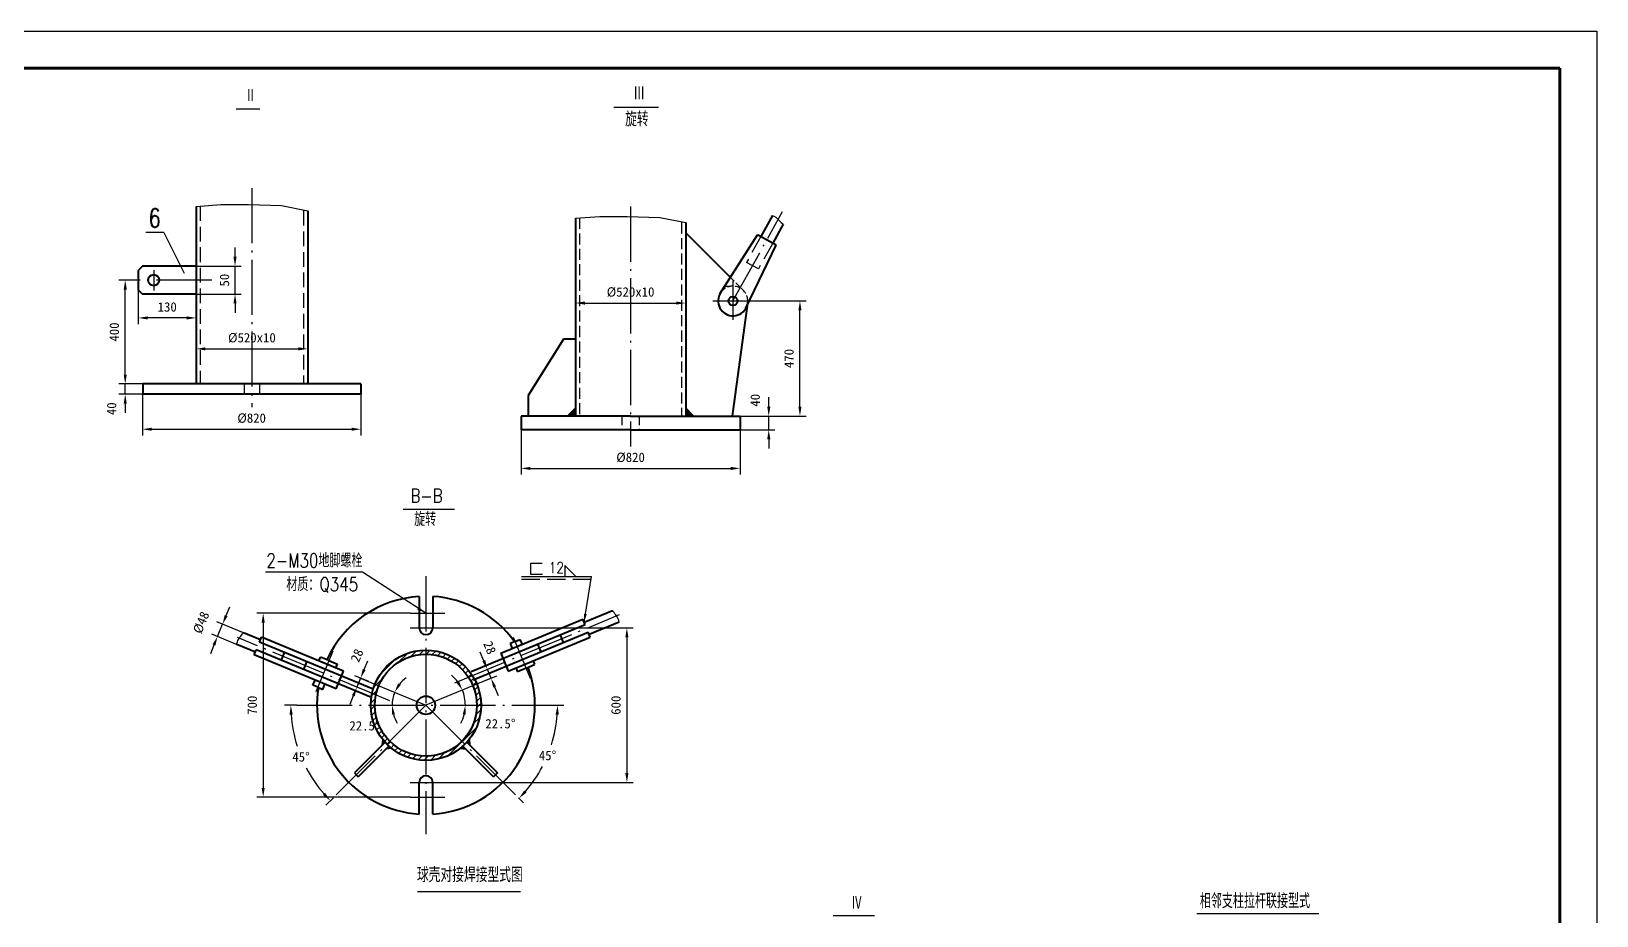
# Model space of a CAD drawing. Header units: millimetres. Extents: x 5127 to 5967, y 2001 to 2595.
# Drawn here: x 5540.8 to 5966.9, y 2354 to 2594.7 of the extents above; entities that cross this region are included whole.
import ezdxf

# ---------------------------------------------------------------- set-up
doc = ezdxf.new("R2010")
doc.units = ezdxf.units.MM
doc.linetypes.add('CENTER', pattern=[19.5, 15, -2, 0.5, -2])
doc.linetypes.add('DASHED', pattern=[7, 5, -2])
doc.layers.add('1', color=7, linetype='Continuous', lineweight=40)
for name, color, linetype in [('2', 6, 'Continuous'), ('3', 1, 'CENTER'), ('4', 2, 'DASHED'), ('6', 3, 'Continuous')]:
    doc.layers.add(name, color=color, linetype=linetype)
doc.styles.add('HZ', font='txt', dxfattribs={"width": 0.8, "height": 4, "bigfont": 'HZTXT.SHX'})
doc.dimstyles.get("Standard").update_dxf_attribs({"dimtxt": 0.18, "dimasz": 0.18, "dimexe": 0.18, "dimexo": 0.0625, "dimgap": 0.09, "dimtad": 0, "dimtih": 1, "dimtoh": 1, "dimdec": 4, "dimzin": 0, "dimdsep": 46, "dimtxsty": 'Standard', "dimcen": 0.09, "dimadec": 0, "dimazin": 0, "dimtfac": 1, "dimtdec": 4, "dimtofl": 0, "dimtmove": 0, "dimatfit": 3, "dimfxl": 0, "dimtolj": 1, "dimtzin": 0, "dimarcsym": 0})

# ---------------------------------------------------------------- blocks, each defined once
blk = doc.blocks.new('*D373')
at = {"layer": '6', "color": 0, "lineweight": -2}
for p, q in [((5741.57, 2492.52), (5741.57, 2495.07)), ((5733.76, 2489.97), (5743.27, 2489.97)), ((5741.57, 2486.22), (5741.57, 2489.97)), ((5733.76, 2486.22), (5743.27, 2486.22)), ((5741.57, 2483.67), (5741.57, 2481.12))]:
    blk.add_line(p, q, dxfattribs=at)
at = {"layer": '6', "color": 0}
for points in [[(5741.15, 2492.52), (5742, 2492.52), (5741.57, 2489.97)], [(5741.15, 2483.67), (5742, 2483.67), (5741.57, 2486.22)]]:
    blk.add_solid(points, dxfattribs=at)
at = {"layer": 'DEFPOINTS', "color": 0}
for p in [(5733.76, 2489.97), (5741.57, 2489.97), (5733.76, 2486.22)]:
    blk.add_point(p, dxfattribs=at)
at = {"layer": '6', "color": 0, "insert": (5737.89, 2494.26), "char_height": 2.55, "attachment_point": 5, "rotation": 90}
blk.add_mtext('\\A1;40', dxfattribs=at)
blk = doc.blocks.new('*D374')
at = {"layer": '6', "color": 0, "lineweight": -2}
for p, q in [((5737.84, 2521.29), (5751.76, 2521.29)), ((5750.06, 2492.52), (5750.06, 2518.74)), ((5743.27, 2489.97), (5751.76, 2489.97))]:
    blk.add_line(p, q, dxfattribs=at)
at = {"layer": '6', "color": 0}
for points in [[(5749.64, 2518.74), (5750.49, 2518.74), (5750.06, 2521.29)], [(5749.64, 2492.52), (5750.49, 2492.52), (5750.06, 2489.97)]]:
    blk.add_solid(points, dxfattribs=at)
at = {"layer": 'DEFPOINTS', "color": 0}
for p in [(5737.84, 2521.29), (5750.06, 2521.29), (5743.27, 2489.97)]:
    blk.add_point(p, dxfattribs=at)
at = {"layer": '6', "color": 0, "insert": (5747.09, 2505.63), "char_height": 2.55, "attachment_point": 5, "rotation": 90}
blk.add_mtext('\\A1;470', dxfattribs=at)
blk = doc.blocks.new('*D381')
at = {"layer": '6', "lineweight": -2}
for p, q in [((5674.15, 2486.22), (5674.15, 2474.02)), ((5733.76, 2486.22), (5733.76, 2474.02)), ((5676.7, 2475.72), (5731.21, 2475.72))]:
    blk.add_line(p, q, dxfattribs=at)
at = {"layer": '6'}
for points in [[(5676.7, 2476.14), (5676.7, 2475.29), (5674.15, 2475.72)], [(5731.21, 2476.14), (5731.21, 2475.29), (5733.76, 2475.72)]]:
    blk.add_solid(points, dxfattribs=at)
at = {"layer": 'DEFPOINTS', "color": 0}
for p in [(5674.15, 2486.22), (5733.76, 2486.22), (5733.76, 2475.72)]:
    blk.add_point(p, dxfattribs=at)
at = {"layer": '6', "color": 0, "insert": (5703.96, 2478.69), "char_height": 2.55, "attachment_point": 5}
blk.add_mtext('\\A1;%%c820', dxfattribs=at)
blk = doc.blocks.new('*D394')
at = {"layer": '6', "color": 0, "lineweight": -2}
for p, q in [((5613.15, 2411.27), (5609.77, 2411.27)), ((5623.07, 2386.08), (5621.05, 2384.06))]:
    blk.add_line(p, q, dxfattribs=at)
for start, end in [(183.9731, 197.5657), (207.6176, 221.0269)]:
    blk.add_arc((5648.26, 2411.27), 36.78, start, end, dxfattribs=at)
at = {"layer": '6', "color": 0}
for points in [[(5611.14, 2408.71), (5611.99, 2408.74), (5611.47, 2411.27)], [(5620.82, 2387.42), (5620.2, 2386.84), (5622.25, 2385.26)]]:
    blk.add_solid(points, dxfattribs=at)
at = {"layer": 'DEFPOINTS', "color": 0}
for p in [(5613.15, 2411.27), (5648.26, 2411.27), (5683.36, 2411.27), (5612.73, 2401.75), (5623.07, 2386.08)]:
    blk.add_point(p, dxfattribs=at)
at = {"layer": '6', "color": 0, "insert": (5614.27, 2397.19), "char_height": 2.55, "attachment_point": 5}
blk.add_mtext('\\A1;45%%d', dxfattribs=at)
blk = doc.blocks.new('*D396')
at = {"layer": '6', "color": 0, "lineweight": -2}
for p, q in [((5593.87, 2435.65), (5594.84, 2438.01)), ((5598.56, 2430.95), (5591.32, 2433.94)), ((5591.53, 2429.99), (5592.89, 2433.29)), ((5597.19, 2427.64), (5589.95, 2430.64)), ((5590.55, 2427.64), (5589.57, 2425.28))]:
    blk.add_line(p, q, dxfattribs=at)
at = {"layer": '6', "color": 0}
for points in [[(5593.48, 2435.81), (5594.26, 2435.49), (5592.89, 2433.29)], [(5590.16, 2427.8), (5590.94, 2427.47), (5591.53, 2429.99)]]:
    blk.add_solid(points, dxfattribs=at)
at = {"layer": 'DEFPOINTS', "color": 0}
for p in [(5592.89, 2433.29), (5598.56, 2430.95), (5597.19, 2427.64)]:
    blk.add_point(p, dxfattribs=at)
at = {"layer": '6', "color": 0, "insert": (5587.1, 2433.76), "char_height": 2.55, "attachment_point": 5, "rotation": 67.5}
blk.add_mtext('\\A1;%%C48', dxfattribs=at)
blk = doc.blocks.new('*D397')
at = {"layer": '6', "lineweight": -2}
for p, q in [((5688.96, 2520.72), (5688.96, 2522.42)), ((5691.51, 2520.72), (5716.41, 2520.72)), ((5718.96, 2520.72), (5718.96, 2522.42))]:
    blk.add_line(p, q, dxfattribs=at)
at = {"layer": '6'}
for points in [[(5691.51, 2521.14), (5691.51, 2520.29), (5688.96, 2520.72)], [(5716.41, 2521.14), (5716.41, 2520.29), (5718.96, 2520.72)]]:
    blk.add_solid(points, dxfattribs=at)
at = {"layer": 'DEFPOINTS', "color": 0}
for p in [(5688.96, 2520.72), (5718.96, 2520.72), (5718.96, 2520.72)]:
    blk.add_point(p, dxfattribs=at)
at = {"layer": '6', "color": 0, "insert": (5703.96, 2523.69), "char_height": 2.55, "attachment_point": 5}
blk.add_mtext('\\A1;%%C520x10', dxfattribs=at)
blk = doc.blocks.new('*D398')
at = {"layer": '6', "color": 0, "lineweight": -2}
for p, q in [((5663.99, 2423.39), (5663.02, 2425.75)), ((5662.77, 2420.12), (5666.54, 2421.68)), ((5665.98, 2418.61), (5664.97, 2421.03)), ((5663.77, 2417.7), (5667.55, 2419.26)), ((5666.95, 2416.25), (5667.93, 2413.9))]:
    blk.add_line(p, q, dxfattribs=at)
at = {"layer": '6', "color": 0}
for points in [[(5664.39, 2423.55), (5663.6, 2423.23), (5664.97, 2421.03)], [(5667.34, 2416.42), (5666.56, 2416.09), (5665.98, 2418.61)]]:
    blk.add_solid(points, dxfattribs=at)
at = {"layer": 'DEFPOINTS', "color": 0}
for p in [(5664.97, 2421.03), (5662.77, 2420.12), (5663.77, 2417.7)]:
    blk.add_point(p, dxfattribs=at)
at = {"layer": '6', "color": 0, "insert": (5665.63, 2426.94), "char_height": 2.55, "attachment_point": 5, "rotation": 292.5}
blk.add_mtext('\\A1;28', dxfattribs=at)
blk = doc.blocks.new('*D399')
at = {"layer": '6', "color": 0, "lineweight": -2}
for p, q in [((5653.37, 2432.31), (5704.66, 2432.31)), ((5702.96, 2429.76), (5702.96, 2392.78)), ((5653.37, 2390.23), (5704.66, 2390.23))]:
    blk.add_line(p, q, dxfattribs=at)
at = {"layer": '6', "color": 0}
for points in [[(5702.53, 2429.76), (5703.38, 2429.76), (5702.96, 2432.31)], [(5702.53, 2392.78), (5703.38, 2392.78), (5702.96, 2390.23)]]:
    blk.add_solid(points, dxfattribs=at)
at = {"layer": 'DEFPOINTS', "color": 0}
for p in [(5653.37, 2432.31), (5653.37, 2390.23), (5702.96, 2390.23)]:
    blk.add_point(p, dxfattribs=at)
at = {"layer": '6', "color": 0, "insert": (5699.98, 2411.27), "char_height": 2.55, "attachment_point": 5, "rotation": 90}
blk.add_mtext('\\A1;600', dxfattribs=at)
blk = doc.blocks.new('*D400')
at = {"layer": '6', "color": 0, "lineweight": -2}
for start, end in [(125.684, 141.592), (157.5, 180), (195.908, 211.816)]:
    blk.add_arc((5648.26, 2411.27), 9.21, start, end, dxfattribs=at)
at = {"layer": '6', "color": 0}
for points in [[(5641.4, 2416.78), (5640.67, 2417.21), (5639.74, 2414.8)], [(5638.97, 2408.69), (5639.82, 2408.8), (5639.04, 2411.27)]]:
    blk.add_solid(points, dxfattribs=at)
at = {"layer": 'DEFPOINTS', "color": 0}
for p in [(5630.2, 2418.75), (5639.36, 2413.65), (5613.15, 2411.27), (5648.26, 2411.27), (5683.36, 2411.27)]:
    blk.add_point(p, dxfattribs=at)
at = {"layer": '6', "color": 0, "insert": (5631.54, 2405.65), "char_height": 2.55, "attachment_point": 5}
blk.add_mtext('\\A1;22.5%%d', dxfattribs=at)
blk = doc.blocks.new('*D401')
at = {"layer": '6', "color": 0, "lineweight": -2}
for p, q in [((5683.36, 2411.27), (5685.79, 2411.27)), ((5673.44, 2386.08), (5674.79, 2384.73))]:
    blk.add_line(p, q, dxfattribs=at)
for start, end in [(342.5633, 355.9214), (319.0786, 332.2435)]:
    blk.add_arc((5648.26, 2411.27), 35.83, start, end, dxfattribs=at)
at = {"layer": '6', "color": 0}
for points in [[(5683.57, 2408.74), (5684.42, 2408.71), (5684.09, 2411.27)], [(5675.64, 2387.51), (5675.02, 2388.09), (5673.59, 2385.93)]]:
    blk.add_solid(points, dxfattribs=at)
at = {"layer": 'DEFPOINTS', "color": 0}
for p in [(5613.15, 2411.27), (5648.26, 2411.27), (5683.36, 2411.27), (5679.28, 2393.35), (5673.44, 2386.08)]:
    blk.add_point(p, dxfattribs=at)
at = {"layer": '6', "color": 0, "insert": (5681.36, 2397.56), "char_height": 2.55, "attachment_point": 5}
blk.add_mtext('\\A1;45%%d', dxfattribs=at)
blk = doc.blocks.new('*D402')
at = {"layer": '6', "color": 0, "lineweight": -2}
for start, end in [(36.1498, 49.7997), (360, 22.5), (332.7003, 346.3502)]:
    blk.add_arc((5648.26, 2411.27), 10.73, start, end, dxfattribs=at)
at = {"layer": '6', "color": 0}
for points in [[(5657.29, 2417.81), (5656.55, 2417.39), (5658.17, 2415.38)], [(5658.26, 2408.79), (5659.1, 2408.69), (5658.98, 2411.27)]]:
    blk.add_solid(points, dxfattribs=at)
at = {"layer": 'DEFPOINTS', "color": 0}
for p in [(5666.43, 2418.8), (5658.62, 2414.05), (5625.83, 2411.27), (5648.26, 2411.27), (5674.23, 2411.27)]:
    blk.add_point(p, dxfattribs=at)
at = {"layer": '6', "color": 0, "insert": (5668.54, 2406.22), "char_height": 2.55, "attachment_point": 5}
blk.add_mtext('\\A1;22.5%%d', dxfattribs=at)
blk = doc.blocks.new('*D403')
at = {"layer": '6', "color": 0, "lineweight": -2}
for p, q in [((5631.45, 2420.99), (5632.42, 2423.35)), ((5631.67, 2415.3), (5627.9, 2416.86)), ((5632.67, 2417.72), (5628.9, 2419.29)), ((5630.47, 2418.64), (5629.47, 2416.21)), ((5628.49, 2413.85), (5627.51, 2411.5))]:
    blk.add_line(p, q, dxfattribs=at)
at = {"layer": '6', "color": 0}
for points in [[(5631.05, 2421.15), (5631.84, 2420.83), (5630.47, 2418.64)], [(5628.1, 2414.02), (5628.88, 2413.69), (5629.47, 2416.21)]]:
    blk.add_solid(points, dxfattribs=at)
at = {"layer": 'DEFPOINTS', "color": 0}
for p in [(5629.47, 2416.21), (5632.67, 2417.72), (5631.67, 2415.3)]:
    blk.add_point(p, dxfattribs=at)
at = {"layer": '6', "color": 0, "insert": (5629.49, 2424.81), "char_height": 2.55, "attachment_point": 5, "rotation": 67.5}
blk.add_mtext('\\A1;28', dxfattribs=at)
blk = doc.blocks.new('*D404')
at = {"layer": '6', "color": 0, "lineweight": -2}
for p, q in [((5569.13, 2526.95), (5564.7, 2526.95)), ((5566.4, 2501.27), (5566.4, 2524.4)), ((5571.22, 2498.72), (5564.7, 2498.72))]:
    blk.add_line(p, q, dxfattribs=at)
at = {"layer": '6', "color": 0}
for points in [[(5565.98, 2524.4), (5566.83, 2524.4), (5566.4, 2526.95)], [(5565.98, 2501.27), (5566.83, 2501.27), (5566.4, 2498.72)]]:
    blk.add_solid(points, dxfattribs=at)
at = {"layer": 'DEFPOINTS', "color": 0}
for p in [(5566.4, 2526.95), (5569.13, 2526.95), (5571.22, 2498.72)]:
    blk.add_point(p, dxfattribs=at)
at = {"layer": '6', "color": 0, "insert": (5563.43, 2512.83), "char_height": 2.55, "attachment_point": 5, "rotation": 90}
blk.add_mtext('\\A1;400', dxfattribs=at)
blk = doc.blocks.new('*D405')
at = {"layer": '6', "color": 0, "lineweight": -2}
for p, q in [((5566.4, 2501.27), (5566.4, 2503.82)), ((5571.22, 2498.72), (5564.7, 2498.72)), ((5566.4, 2495.91), (5566.4, 2498.72)), ((5571.22, 2495.91), (5564.7, 2495.91)), ((5566.4, 2493.36), (5566.4, 2490.81))]:
    blk.add_line(p, q, dxfattribs=at)
at = {"layer": '6', "color": 0}
for points in [[(5565.98, 2501.27), (5566.83, 2501.27), (5566.4, 2498.72)], [(5565.98, 2493.36), (5566.83, 2493.36), (5566.4, 2495.91)]]:
    blk.add_solid(points, dxfattribs=at)
at = {"layer": 'DEFPOINTS', "color": 0}
for p in [(5566.4, 2498.72), (5571.22, 2498.72), (5571.22, 2495.91)]:
    blk.add_point(p, dxfattribs=at)
at = {"layer": '6', "color": 0, "insert": (5562.71, 2491.96), "char_height": 2.55, "attachment_point": 5, "rotation": 90}
blk.add_mtext('\\A1;40', dxfattribs=at)
blk = doc.blocks.new('*D407')
at = {"layer": '6', "color": 0, "lineweight": -2}
for p, q in [((5571.08, 2495.91), (5571.08, 2484.68)), ((5630.56, 2495.91), (5630.56, 2484.68)), ((5573.63, 2486.38), (5628.01, 2486.38))]:
    blk.add_line(p, q, dxfattribs=at)
at = {"layer": '6', "color": 0}
for points in [[(5573.63, 2486.81), (5573.63, 2485.96), (5571.08, 2486.38)], [(5628.01, 2486.81), (5628.01, 2485.96), (5630.56, 2486.38)]]:
    blk.add_solid(points, dxfattribs=at)
at = {"layer": 'DEFPOINTS', "color": 0}
for p in [(5571.08, 2495.91), (5630.56, 2495.91), (5630.56, 2486.38)]:
    blk.add_point(p, dxfattribs=at)
at = {"layer": '6', "color": 0, "insert": (5600.82, 2489.36), "char_height": 2.55, "attachment_point": 5}
blk.add_mtext('\\A1;%%C820', dxfattribs=at)
blk = doc.blocks.new('*D408')
at = {"layer": '6', "color": 0, "lineweight": -2}
for p, q in [((5596.29, 2533.3), (5596.29, 2535.85)), ((5585.7, 2530.75), (5597.99, 2530.75)), ((5596.29, 2523.15), (5596.29, 2530.75)), ((5585.7, 2523.15), (5597.99, 2523.15)), ((5596.29, 2520.6), (5596.29, 2518.05))]:
    blk.add_line(p, q, dxfattribs=at)
at = {"layer": '6', "color": 0}
for points in [[(5595.86, 2533.3), (5596.71, 2533.3), (5596.29, 2530.75)], [(5595.86, 2520.6), (5596.71, 2520.6), (5596.29, 2523.15)]]:
    blk.add_solid(points, dxfattribs=at)
at = {"layer": 'DEFPOINTS', "color": 0}
for p in [(5585.7, 2530.75), (5596.29, 2530.75), (5585.7, 2523.15)]:
    blk.add_point(p, dxfattribs=at)
at = {"layer": '6', "color": 0, "insert": (5593.44, 2526.95), "char_height": 2.55, "attachment_point": 5, "rotation": 90}
blk.add_mtext('\\A1;50', dxfattribs=at)
blk = doc.blocks.new('*D409')
at = {"layer": '6', "color": 0, "lineweight": -2}
for p, q in [((5585.7, 2508.39), (5585.7, 2506.55)), ((5588.25, 2508.25), (5613.53, 2508.25)), ((5616.08, 2508.53), (5616.08, 2506.55))]:
    blk.add_line(p, q, dxfattribs=at)
at = {"layer": '6', "color": 0}
for points in [[(5588.25, 2508.68), (5588.25, 2507.83), (5585.7, 2508.25)], [(5613.53, 2508.68), (5613.53, 2507.83), (5616.08, 2508.25)]]:
    blk.add_solid(points, dxfattribs=at)
at = {"layer": 'DEFPOINTS', "color": 0}
for p in [(5585.7, 2508.39), (5616.08, 2508.53), (5616.08, 2508.25)]:
    blk.add_point(p, dxfattribs=at)
at = {"layer": '6', "color": 0, "insert": (5600.89, 2511.23), "char_height": 2.55, "attachment_point": 5}
blk.add_mtext('\\A1;%%C520x10', dxfattribs=at)
blk = doc.blocks.new('*D410')
at = {"layer": '6', "color": 0, "lineweight": -2}
for p, q in [((5569.95, 2524.29), (5569.95, 2514.97)), ((5585.7, 2523.15), (5585.7, 2514.97)), ((5583.15, 2516.67), (5572.5, 2516.67))]:
    blk.add_line(p, q, dxfattribs=at)
at = {"layer": '6', "color": 0}
for points in [[(5572.5, 2517.09), (5572.5, 2516.24), (5569.95, 2516.67)], [(5583.15, 2517.09), (5583.15, 2516.24), (5585.7, 2516.67)]]:
    blk.add_solid(points, dxfattribs=at)
at = {"layer": 'DEFPOINTS', "color": 0}
for p in [(5569.95, 2524.29), (5585.7, 2523.15), (5569.95, 2516.67)]:
    blk.add_point(p, dxfattribs=at)
at = {"layer": '6', "color": 0, "insert": (5577.83, 2519.64), "char_height": 2.55, "attachment_point": 5}
blk.add_mtext('\\A1;130', dxfattribs=at)
blk = doc.blocks.new('*D421')
at = {"layer": '6', "color": 0, "lineweight": -2}
for p, q in [((5643.97, 2436.31), (5602.26, 2436.31)), ((5603.96, 2433.76), (5603.96, 2388.78)), ((5643.97, 2386.23), (5602.26, 2386.23))]:
    blk.add_line(p, q, dxfattribs=at)
at = {"layer": '6', "color": 0}
for points in [[(5603.53, 2433.76), (5604.38, 2433.76), (5603.96, 2436.31)], [(5603.53, 2388.78), (5604.38, 2388.78), (5603.96, 2386.23)]]:
    blk.add_solid(points, dxfattribs=at)
at = {"layer": 'DEFPOINTS', "color": 0}
for p in [(5643.97, 2436.31), (5603.96, 2386.23), (5643.97, 2386.23)]:
    blk.add_point(p, dxfattribs=at)
at = {"layer": '6', "color": 0, "insert": (5600.98, 2411.27), "char_height": 2.55, "attachment_point": 5, "rotation": 90}
blk.add_mtext('\\A1;700', dxfattribs=at)

msp = doc.modelspace()

# ---------------------------------------------------------------- hatches: boundary and pattern name
at = {"layer": '2'}
h = msp.add_hatch(dxfattribs=at)
h.set_pattern_fill('ANSI31', color=256, scale=10, style=0)
h.set_pattern_definition([(45, (1160.9556, 1224.0594), (-0.88388348, 0.88388348), [])])
h.paths.add_polyline_path([(5659.83836, 2418.90836), (5660.89537, 2419.34619, 0.255925593), (5648.25557, 2426.26934), (5648.25557, 2425.14434, -0.252085181)])
h.paths.add_polyline_path([(5648.25557, 2425.14434), (5648.25557, 2426.26934, 0.303346684), (5634.39738, 2417.00959), (5635.43674, 2416.57907, -0.303346684)])
h.paths.add_polyline_path([(5635.43674, 2416.57907), (5634.39738, 2417.00959, 0.044004813), (5633.60669, 2414.49583), (5634.6637, 2414.058, -0.047620036)])
h.paths.add_polyline_path([(5634.6637, 2414.058), (5633.60669, 2414.49583, 0.054251459), (5633.25557, 2411.26934), (5634.38057, 2411.26934, -0.050633886)])
h.paths.add_polyline_path([(5634.38057, 2411.26934), (5633.25557, 2411.26934, 0.198912367), (5637.64897, 2400.66274), (5638.44446, 2401.45823, -0.198912367)])
h.paths.add_polyline_path([(5638.44446, 2401.45823), (5637.64897, 2400.66274, 0.198912367), (5648.25557, 2396.26934), (5648.25557, 2397.39434, -0.198912367)])
h.paths.add_polyline_path([(5648.25557, 2397.39434), (5648.25557, 2396.26934, 0.198912367), (5658.86217, 2400.66274), (5658.06668, 2401.45823, -0.198912367)])
h.paths.add_polyline_path([(5663.25557, 2411.26934), (5662.13057, 2411.26934, -0.198912367), (5658.06668, 2401.45823), (5658.86217, 2400.66274, 0.198912367)])
h.paths.add_polyline_path([(5662.13057, 2411.26934), (5663.25557, 2411.26934, 0.098491403), (5662.11376, 2417.00959), (5661.0744, 2416.57907, -0.098491403)])
h.paths.add_polyline_path([(5661.0744, 2416.57907), (5662.11376, 2417.00959, 0.044004813), (5660.89537, 2419.34619), (5659.83836, 2418.90836, -0.047620036)])

# ---------------------------------------------------------------- linework, layer by layer
at = {"layer": '1'}
for p, q in [((5585.70257, 2547.00129), (5585.70257, 2498.71542)), ((5616.07757, 2545.80345), (5616.07757, 2498.71542)), ((5742.61969, 2544.53578), (5739.43862, 2538.8111)), ((5688.95565, 2543.79016), (5688.95565, 2503.75973)), ((5718.95565, 2542.60711), (5718.95565, 2489.97448)), ((5718.95565, 2539.86746), (5731.12804, 2527.69507)), ((5745.53083, 2542.15131), (5742.67532, 2537.01253)), ((5728.29576, 2523.25385), (5738.53664, 2539.31231)), ((5735.34985, 2519.33406), (5743.57731, 2536.51132)), ((5743.57731, 2536.51132), (5738.53664, 2539.31231)), ((5571.09251, 2530.74568), (5569.95345, 2529.60662)), ((5569.95345, 2529.60662), (5569.95345, 2524.29099)), ((5585.70257, 2530.74568), (5571.09251, 2530.74568)), ((5569.95345, 2524.29099), (5571.09251, 2523.15193)), ((5585.70257, 2523.15193), (5571.09251, 2523.15193)), ((5735.85623, 2521.29395), (5731.59217, 2489.97448)), ((5685.67188, 2510.93086), (5676.04355, 2495.59949)), ((5688.95565, 2510.93086), (5685.67188, 2510.93086)), ((5688.95565, 2510.93086), (5688.95565, 2489.97448)), ((5630.56365, 2498.71542), (5571.21649, 2498.71542)), ((5571.21649, 2498.71542), (5571.21649, 2495.91442)), ((5630.56365, 2498.71542), (5630.56365, 2495.91442)), ((5630.69556, 2495.91442), (5571.08458, 2495.91442)), ((5676.04355, 2495.59949), (5676.04355, 2489.97448)), ((5674.15016, 2489.97448), (5674.15016, 2486.22448)), ((5703.95565, 2489.97448), (5674.15016, 2489.97448)), ((5686.7982, 2489.97448), (5688.95565, 2492.13193)), ((5703.95565, 2489.97448), (5733.76114, 2489.97448)), ((5721.1131, 2489.97448), (5718.95565, 2492.13193)), ((5733.76114, 2489.97448), (5733.76114, 2486.22448)), ((5703.95565, 2486.22448), (5674.15016, 2486.22448)), ((5703.95565, 2486.22448), (5733.76114, 2486.22448)), ((5646.41691, 2440.8859), (5646.41691, 2432.31128)), ((5650.09423, 2440.8859), (5650.09423, 2432.31128)), ((5660.60924, 2420.44537), (5691.56492, 2433.26763)), ((5668.67465, 2425.40976), (5690.99089, 2434.65345)), ((5691.56492, 2433.26763), (5690.99089, 2434.65345)), ((5691.31185, 2433.87859), (5698.99625, 2437.06157)), ((5692.67903, 2430.57794), (5700.81256, 2433.94696)), ((5603.1902, 2429.02822), (5598.56122, 2430.94561)), ((5602.93713, 2428.41726), (5603.51116, 2429.80308)), ((5625.8274, 2420.55939), (5603.51116, 2429.80308)), ((5661.09968, 2418.21313), (5692.42596, 2431.1889)), ((5670.68374, 2420.55939), (5692.99998, 2429.80308)), ((5672.50124, 2428.61837), (5673.84195, 2429.17371)), ((5673.84195, 2429.17371), (5674.41598, 2427.78789)), ((5684.67688, 2430.59326), (5685.60111, 2428.36196)), ((5692.99998, 2429.80308), (5692.42596, 2431.1889)), ((5601.82303, 2425.72757), (5596.74491, 2427.831)), ((5601.50207, 2424.95271), (5602.0761, 2426.33853)), ((5623.81831, 2415.70902), (5601.50207, 2424.95271)), ((5633.40237, 2413.36277), (5602.0761, 2426.33853)), ((5633.89282, 2415.595), (5602.93713, 2428.41726)), ((5608.83774, 2423.35902), (5609.76198, 2425.59032)), ((5668.67465, 2425.40976), (5670.68374, 2420.55939)), ((5672.50124, 2428.61837), (5671.16052, 2428.06303)), ((5671.16052, 2428.06303), (5671.73455, 2426.67721)), ((5678.63953, 2427.91376), (5679.50056, 2425.83503)), ((5615.00149, 2420.98466), (5615.86253, 2423.06339)), ((5619.09585, 2423.34769), (5619.52637, 2424.38705)), ((5621.85731, 2423.42155), (5619.52637, 2424.38705)), ((5621.85731, 2423.42155), (5624.18824, 2422.45604)), ((5623.75772, 2421.41668), (5624.18824, 2422.45604)), ((5623.81831, 2415.70902), (5625.8274, 2420.55939)), ((5672.75342, 2421.41668), (5673.18394, 2420.37731)), ((5675.51487, 2421.34282), (5673.18394, 2420.37731)), ((5675.51487, 2421.34282), (5677.84581, 2422.30832)), ((5677.41529, 2423.34769), (5677.84581, 2422.30832)), ((5617.50296, 2416.70134), (5618.07699, 2418.08716)), ((5618.84368, 2416.146), (5617.50296, 2416.70134)), ((5618.84368, 2416.146), (5620.18439, 2415.59066)), ((5620.18439, 2415.59066), (5620.75841, 2416.97647)), ((5637.13191, 2401.20633), (5628.79022, 2392.86465)), ((5638.19257, 2400.14567), (5629.85088, 2391.80399)), ((5636.52809, 2401.91701), (5636.37901, 2400.45344)), ((5638.90324, 2399.54185), (5637.43967, 2399.39278)), ((5657.6079, 2399.54185), (5659.07147, 2399.39278)), ((5658.31858, 2400.14567), (5666.66026, 2391.80399)), ((5659.37924, 2401.20633), (5667.72092, 2392.86465)), ((5659.98306, 2401.91701), (5660.13213, 2400.45344)), ((5628.79022, 2392.86465), (5629.85088, 2391.80399)), ((5667.72092, 2392.86465), (5666.66026, 2391.80399)), ((5646.41691, 2381.65277), (5646.41691, 2390.2274)), ((5650.09423, 2381.65277), (5650.09423, 2390.2274))]:
    msp.add_line(p, q, dxfattribs=at)
at = {"layer": '1', "color": 7, "const_width": 0.8}
for points in [[(5151.93598, 2584.66847), (5956.93598, 2584.66847)], [(5956.93598, 2584.66847), (5956.93598, 2010.66847)]]:
    msp.add_lwpolyline(points, dxfattribs=at)
at = {"layer": '1'}
for centre, radius in [((5574.14806, 2526.9488), 1.51875), ((5731.8228, 2521.29395), 1.21167), ((5648.25557, 2411.26934), 15), ((5648.25557, 2411.26934), 13.875), ((5648.25557, 2411.26934), 2.49587)]:
    msp.add_circle(centre, radius, dxfattribs=at)
for centre, radius, start, end in [((5731.8228, 2521.29395), 4.03343, 144.3963574, 337.4837765), ((5648.25557, 2411.26934), 29.67358, 93.5524866, 155.3272525), ((5648.25557, 2411.26934), 29.67358, 35.6484633, 86.4475134), ((5648.25557, 2432.31128), 1.83866, 180, 0), ((5648.25557, 2411.26934), 29.67358, 273.5524866, 20.3272525), ((5648.25557, 2411.26934), 29.67358, 170.6484633, 266.4475134), ((5648.25557, 2390.2274), 1.83866, 0, 180)]:
    msp.add_arc(centre, radius, start, end, dxfattribs=at)
at = {"layer": '2'}
for p, q in [((5126.93598, 2594.66847), (5966.93598, 2594.66847)), ((5126.93598, 2594.66847), (5966.93598, 2594.66847)), ((5966.93598, 2594.66847), (5966.93598, 2000.66847)), ((5699.40359, 2574.0119), (5711.57199, 2574.0119)), ((5596.58903, 2573.52795), (5603.05332, 2573.52795)), ((5576.88825, 2539.92596), (5572.02825, 2539.92596)), ((5576.88825, 2539.92596), (5582.45988, 2528.81854)), ((5642.03723, 2464.63882), (5656.07672, 2464.63882)), ((5630.19953, 2418.74839), (5648.25557, 2411.26934)), ((5666.43465, 2418.79936), (5648.25557, 2411.26934)), ((5645.96644, 2360.60074), (5673.96954, 2360.60074)), ((5759.08397, 2354.07255), (5770.31556, 2354.07255)), ((5858.08459, 2354.59013), (5891.322, 2354.59013))]:
    msp.add_line(p, q, dxfattribs=at)
for points in [[(5585.70257, 2547.00129), (5592.4133, 2547.51668), (5599.95557, 2547.51668), (5608.94828, 2547.22705), (5616.07757, 2545.80345)], [(5688.95565, 2543.79016), (5695.58353, 2544.29919), (5703.03269, 2544.29919), (5711.91437, 2544.01314), (5718.95565, 2542.60711)], [(5742.61969, 2544.53578), (5743.51925, 2544.08553), (5744.89098, 2542.74987), (5745.53083, 2542.15131)]]:
    msp.add_lwpolyline(points, dxfattribs=at)
for points in [[(5700.81256, 2433.94696), (5700.77219, 2434.18548), (5700.48221, 2435.32244), (5699.63471, 2436.27987), (5698.99625, 2437.06157)], [(5596.74491, 2427.831), (5596.78528, 2428.06952), (5597.07526, 2429.20648), (5597.92276, 2430.16391), (5598.56122, 2430.94561)]]:
    msp.add_open_spline(points, degree=3, knots=[3.257031901, 3.257031901, 3.257031901, 3.257031901, 4.011599871, 6.948047283, 6.948047283, 6.948047283, 6.948047283], dxfattribs=at)
for points in [[(5688.95565, 2492.13193), (5686.7982, 2489.97448), (5688.95565, 2489.97448)], [(5718.95565, 2492.13193), (5721.1131, 2489.97448), (5718.95565, 2489.97448)], [(5691.28631, 2436.15948), (5692.02744, 2436.04447), (5691.31185, 2433.87859)], [(5637.13191, 2401.20633), (5636.37901, 2400.45344), (5636.52809, 2401.91701)], [(5638.19257, 2400.14567), (5637.43967, 2399.39278), (5638.90324, 2399.54185)], [(5658.31858, 2400.14567), (5659.07147, 2399.39278), (5657.6079, 2399.54185)], [(5659.37924, 2401.20633), (5660.13213, 2400.45344), (5659.98306, 2401.91701)]]:
    msp.add_solid(points, dxfattribs=at)
at = {"layer": '3'}
for p, q in [((5600.89007, 2551.99239), (5600.89007, 2492.38356)), ((5703.95565, 2546.97222), (5703.95565, 2481.71884)), ((5731.8228, 2521.29395), (5745.32313, 2545.58922)), ((5589.94492, 2526.9488), (5569.12717, 2526.9488)), ((5574.14806, 2529.70701), (5574.14806, 2524.14053)), ((5731.8228, 2526.72234), (5731.8228, 2516.18608)), ((5726.34288, 2521.29395), (5739.30131, 2521.29395)), ((5648.25557, 2446.37283), (5648.25557, 2376.16584)), ((5643.97401, 2436.31128), (5653.36936, 2436.31128)), ((5656.08796, 2417.3549), (5700.95565, 2435.93971)), ((5638.41409, 2412.50453), (5596.95565, 2429.67718)), ((5643.97401, 2432.31128), (5653.36936, 2432.31128)), ((5672.027, 2429.76328), (5676.62903, 2418.65299)), ((5618.36944, 2415.00109), (5622.97147, 2426.11138)), ((5613.15208, 2411.26934), (5683.35907, 2411.26934)), ((5648.25557, 2411.26934), (5623.06776, 2386.08153)), ((5648.25557, 2411.26934), (5673.44338, 2386.08153)), ((5643.97401, 2390.2274), (5653.36936, 2390.2274)), ((5643.97401, 2386.2274), (5653.36936, 2386.2274))]:
    msp.add_line(p, q, dxfattribs=at)
at = {"layer": '4', "ltscale": 0.8}
for p, q in [((5586.84163, 2547.08877), (5586.84163, 2498.71542)), ((5614.93851, 2545.80345), (5614.93851, 2498.71542))]:
    msp.add_line(p, q, dxfattribs=at)
at = {"layer": '4', "ltscale": 0.6}
for p, q in [((5690.08065, 2543.87656), (5690.08065, 2489.97448)), ((5717.83065, 2542.60711), (5717.83065, 2489.97448))]:
    msp.add_line(p, q, dxfattribs=at)
at = {"layer": '4'}
for p, q in [((5739.43862, 2538.8111), (5735.53503, 2531.78618)), ((5742.67532, 2537.01253), (5738.77174, 2529.98762)), ((5738.77174, 2529.98762), (5735.53503, 2531.78618)), ((5674.26121, 2445.56012), (5693.3018, 2445.56012))]:
    msp.add_line(p, q, dxfattribs=at)
at = {"layer": '4', "ltscale": 0.3}
for p, q in [((5731.12804, 2527.69507), (5734.67598, 2524.14713)), ((5729.6181, 2525.32738), (5731.8228, 2525.32738))]:
    msp.add_line(p, q, dxfattribs=at)
at = {"layer": '4', "ltscale": 0.5}
for p, q in [((5598.8119, 2498.71542), (5598.8119, 2495.91442)), ((5602.96824, 2498.71542), (5602.96824, 2495.91442)), ((5701.58379, 2489.97448), (5701.58379, 2486.22448)), ((5706.3275, 2489.97448), (5706.3275, 2486.22448))]:
    msp.add_line(p, q, dxfattribs=at)
at = {"layer": '4', "ltscale": 0.3}
msp.add_arc((5731.8228, 2521.29395), 4.035, 330.940067, 150.940067, dxfattribs=at)
at = {"layer": '6'}
for p, q in [((5674.26121, 2446.31012), (5693.3018, 2446.31012)), ((5676.72119, 2449.82179), (5676.72119, 2446.91035)), ((5679.93731, 2449.82179), (5676.72119, 2449.82179)), ((5676.72119, 2446.91035), (5679.95149, 2446.91035)), ((5686.02591, 2449.31012), (5686.02591, 2446.31012)), ((5686.02591, 2449.31012), (5689.02591, 2446.31012)), ((5691.31185, 2433.87859), (5693.3018, 2446.31012))]:
    msp.add_line(p, q, dxfattribs=at)

# ---------------------------------------------------------------- texts
at = {"layer": '2', "style": 'HZ'}
for s, height, width, p in [('Ⅱ', 3.75, 0.8, (5598.99365, 2575.30738)), ('Ⅲ', 4, 0.8, (5704.70436, 2575.79133)), ('旋转', 4, 0.8, (5702.47845, 2568.79133)), ('6', 5, 0.8, (5572.67251, 2541.36729)), ('B-B', 3.75, 0.8, (5644.04548, 2466.41825)), ('旋转', 3.75, 0.8, (5645.05668, 2460.02481)), ('2-M30地脚螺栓', 3.75, 0.8, (5604.83981, 2448.79385)), ('材质：Q345', 3.75, 0.8, (5610.24874, 2442.30853)), ('球壳对接焊接型式图', 4, 0.8, (5645.80048, 2363.12327)), ('Ⅳ ', 4, 0.75, (5764.00767, 2355.49609)), ('相邻支柱拉杆联接型式', 4, 0.75, (5858.91602, 2356.01122))]:
    msp.add_text(s, height=height, dxfattribs=dict(at, width=width)).set_placement(p)
at = {"layer": '6', "style": 'HZ', "width": 0.8}
msp.add_text('12', height=3, dxfattribs=at).set_placement((5681.70634, 2447.20166))

# ---------------------------------------------------------------- dimensions: what is measured, and where the dimension line sits
at = {"layer": '6'}
for base, p1, p2, angle, text, picture, middle, dimtype in [((5596.28596, 2530.74568), (5585.70257, 2523.15193), (5585.70257, 2530.74568), 270, '50', '*D408', (5593.43878, 2526.9488), 160), ((5566.40368, 2498.71542), (5571.21649, 2495.91442), (5571.21649, 2498.71542), 90, '40', '*D405', (5562.70554, 2491.96146), 160), ((5741.57193, 2489.97448), (5733.76114, 2486.22448), (5733.76114, 2489.97448), 270, '40', '*D373', (5737.89315, 2494.25938), 160), ((5664.97072, 2421.03426), (5663.7715, 2417.69625), (5662.76695, 2420.12143), 112.5000418, '28', '*D398', (5665.63208, 2426.94466), 161), ((5629.46651, 2416.21074), (5632.67482, 2417.7231), (5631.67028, 2415.29791), 247.5, '28', '*D403', (5629.48798, 2424.81248), 161)]:
    dim = msp.add_linear_dim(base=base, p1=p1, p2=p2, angle=angle, text=text, dimstyle='Standard', override={"dimscale": 0.85, "dimtxt": 3, "dimasz": 3, "dimexe": 2, "dimexo": 0, "dimgap": 2, "dimtad": 1, "dimtih": 0, "dimtoh": 0, "dimcen": 0, "dimdle": 10, "dimtofl": 1, "dimtmove": 2}, dxfattribs=at)
    dim.commit()
    dim.dimension.update_dxf_attribs({"geometry": picture, "text_midpoint": middle, "dimtype": dimtype})
for base, p1, p2, angle, text, override, picture, middle in [((5566.40368, 2526.9488), (5571.21649, 2498.71542), (5569.12717, 2526.9488), 90, '400', {"dimscale": 0.85, "dimtxt": 3, "dimasz": 3, "dimexe": 2, "dimexo": 0, "dimgap": 2, "dimtad": 1, "dimtih": 0, "dimtoh": 0, "dimcen": 0, "dimdle": 10, "dimtofl": 1, "dimtmove": 2}, '*D404', (5563.42868, 2512.83211)), ((5750.06074, 2521.29395), (5743.27193, 2489.97448), (5737.84442, 2521.29395), 270, '470', {"dimscale": 0.85, "dimtxt": 3, "dimasz": 3, "dimexe": 2, "dimexo": 0, "dimgap": 2, "dimtad": 1, "dimtih": 0, "dimtoh": 0, "dimcen": 0, "dimdle": 10, "dimtofl": 1, "dimtmove": 2}, '*D374', (5747.08574, 2505.63422)), ((5603.95565, 2386.2274), (5643.97401, 2436.31128), (5643.97401, 2386.2274), 90, '700', {"dimscale": 0.85, "dimtxt": 3, "dimasz": 3, "dimexe": 2, "dimexo": 0, "dimgap": 2, "dimtad": 1, "dimtih": 0, "dimtoh": 0, "dimcen": 0, "dimdle": 10, "dimadec": 2, "dimtofl": 1, "dimtmove": 2}, '*D421', (5600.98065, 2411.26934)), ((5702.95565, 2390.2274), (5653.36936, 2432.31128), (5653.36936, 2390.2274), 90, '600', {"dimscale": 0.85, "dimtxt": 3, "dimasz": 3, "dimexe": 2, "dimexo": 0, "dimgap": 2, "dimtad": 1, "dimtih": 0, "dimtoh": 0, "dimcen": 0, "dimdle": 10, "dimtofl": 1, "dimtmove": 2}, '*D399', (5699.98065, 2411.26934))]:
    dim = msp.add_linear_dim(base=base, p1=p1, p2=p2, angle=angle, text=text, dimstyle='Standard', override=override, dxfattribs=at)
    dim.commit()
    dim.dimension.update_dxf_attribs({"geometry": picture, "text_midpoint": middle})
for base, p1, p2, text, override, picture, middle in [((5569.95345, 2516.66716), (5585.70257, 2523.15193), (5569.95345, 2524.29099), '130', {"dimscale": 0.85, "dimtxt": 3, "dimasz": 3, "dimexe": 2, "dimexo": 0, "dimgap": 2, "dimtad": 1, "dimtih": 0, "dimtoh": 0, "dimcen": 0, "dimdle": 10, "dimtofl": 1, "dimtmove": 2}, '*D410', (5577.82801, 2519.64216)), ((5718.95565, 2520.71884), (5688.95565, 2520.71884), (5718.95565, 2520.71884), '%%C520x10', {"dimscale": 0.85, "dimtxt": 3, "dimasz": 3, "dimexe": 2, "dimexo": 0, "dimgap": 2, "dimtad": 1, "dimtih": 0, "dimtoh": 0, "dimcen": 0, "dimdle": 10, "dimclrd": 256, "dimclre": 256, "dimtofl": 1, "dimtmove": 2}, '*D397', (5703.95565, 2523.69384)), ((5616.07757, 2508.25354), (5585.70257, 2508.39218), (5616.07757, 2508.53082), '%%C520x10', {"dimscale": 0.85, "dimtxt": 3, "dimasz": 3, "dimexe": 2, "dimexo": 0, "dimgap": 2, "dimtad": 1, "dimtih": 0, "dimtoh": 0, "dimcen": 0, "dimdle": 10, "dimtofl": 1, "dimtmove": 2}, '*D409', (5600.89007, 2511.22854)), ((5630.56365, 2486.38356), (5571.08458, 2495.91442), (5630.56365, 2495.91442), '%%C820', {"dimscale": 0.85, "dimtxt": 3, "dimasz": 3, "dimexe": 2, "dimexo": 0, "dimgap": 2, "dimtad": 1, "dimtih": 0, "dimtoh": 0, "dimcen": 0, "dimdle": 10, "dimadec": 2, "dimtofl": 1, "dimtmove": 2}, '*D407', (5600.82412, 2489.35856)), ((5733.76114, 2475.71884), (5674.15016, 2486.22448), (5733.76114, 2486.22448), '%%c820', {"dimscale": 0.85, "dimtxt": 3, "dimasz": 3, "dimexe": 2, "dimexo": 0, "dimgap": 2, "dimtad": 1, "dimtih": 0, "dimtoh": 0, "dimcen": 0, "dimdle": 10, "dimclrd": 256, "dimclre": 256, "dimtofl": 1, "dimtmove": 2}, '*D381', (5703.95565, 2478.69384))]:
    dim = msp.add_linear_dim(base=base, p1=p1, p2=p2, text=text, dimstyle='Standard', override=override, dxfattribs=at)
    dim.commit()
    dim.dimension.update_dxf_attribs({"geometry": picture, "text_midpoint": middle})
dim = msp.add_aligned_dim(p1=(5597.19405, 2427.64496), p2=(5598.56122, 2430.94561), distance=6.13568, text='%%C48', dimstyle='Standard', override={"dimscale": 0.85, "dimtxt": 3, "dimasz": 3, "dimexe": 2, "dimexo": 0, "dimgap": 2, "dimtad": 1, "dimtih": 0, "dimtoh": 0, "dimcen": 0, "dimdle": 10, "dimtofl": 1, "dimtmove": 2}, dxfattribs=at)
dim.commit()
dim.dimension.update_dxf_attribs({"geometry": '*D396', "text_midpoint": (5587.10457, 2433.75763)})
for base, line1, line2, picture, middle in [((5639.35564, 2413.65407), ((5630.19953, 2418.74839), (5648.25557, 2411.26934)), ((5613.15208, 2411.26934), (5683.35907, 2411.26934)), '*D400', (5631.53702, 2405.65363)), ((5658.61908, 2414.04623), ((5625.83293, 2411.26934), (5674.23126, 2411.26934)), ((5666.43465, 2418.79936), (5648.25557, 2411.26934)), '*D402', (5668.54174, 2406.21925))]:
    dim = msp.add_angular_dim_2l(base=base, line1=line1, line2=line2, text='22.5%%d', dimstyle='Standard', override={"dimscale": 0.85, "dimtxt": 3, "dimasz": 3, "dimexe": 2, "dimexo": 0, "dimgap": 2, "dimtad": 1, "dimcen": 0, "dimdle": 10, "dimadec": 4, "dimtofl": 1, "dimtmove": 2}, dxfattribs=at)
    dim.commit()
    dim.dimension.update_dxf_attribs({"geometry": picture, "text_midpoint": middle, "dimtype": 162})
for base, line1, line2, picture, middle in [((5612.72809, 2401.74978), ((5613.15208, 2411.26934), (5683.35907, 2411.26934)), ((5648.25557, 2411.26934), (5623.06776, 2386.08153)), '*D394', (5614.27458, 2397.19395)), ((5679.28481, 2393.3546), ((5648.25557, 2411.26934), (5673.44338, 2386.08153)), ((5613.15208, 2411.26934), (5683.35907, 2411.26934)), '*D401', (5681.35769, 2397.55799))]:
    dim = msp.add_angular_dim_2l(base=base, line1=line1, line2=line2, text='45%%d', dimstyle='Standard', override={"dimscale": 0.85, "dimtxt": 3, "dimasz": 3, "dimexe": 2, "dimexo": 0, "dimgap": 2, "dimtad": 1, "dimcen": 0, "dimdle": 10, "dimadec": 4, "dimtofl": 1, "dimtmove": 2}, dxfattribs=at)
    dim.commit()
    dim.dimension.update_dxf_attribs({"geometry": picture, "text_midpoint": middle})

# ---------------------------------------------------------------- leaders
msp.add_leader([(5648.25557, 2436.31128), (5630.95565, 2447.43973), (5604.59016, 2447.43973)], dimstyle='Standard', override={"dimscale": 0.85, "dimtxt": 3, "dimasz": 3, "dimexe": 2, "dimexo": 0, "dimgap": 2, "dimtad": 0, "dimtih": 0, "dimtoh": 0, "dimcen": 0, "dimdle": 10, "dimadec": 2, "dimtofl": 1, "dimtmove": 2}, dxfattribs=at)

doc.saveas('drawing.dxf')
